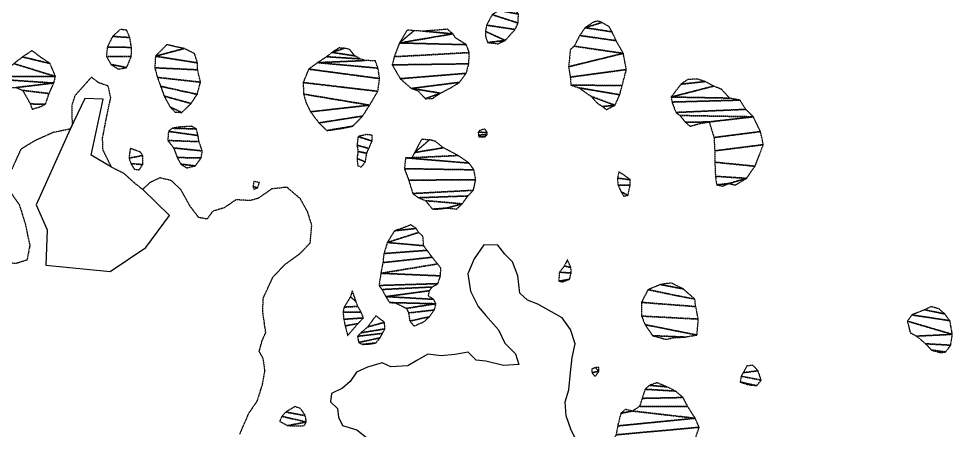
# Model space of a CAD drawing. Header units: metres. Extents: x 615331 to 657292, y 1301217 to 1321009.
# Drawn here: x 634176 to 635404, y 1319182 to 1319724 of the extents above; entities that cross this region are included whole.
import ezdxf

# ---------------------------------------------------------------- set-up
doc = ezdxf.new("R2010")
doc.units = ezdxf.units.M
doc.linetypes.add('HIDDEN', pattern=[0.375, 0.25, -0.125])
doc.layers.add('2', color=1, linetype='Continuous')
doc.layers.add('3', color=7, linetype='Continuous')

msp = doc.modelspace()

# ---------------------------------------------------------------- linework, layer by layer
at = {"layer": '2', "color": 1, "linetype": 'Continuous'}
for points in [[(634262.43823, 1319618.98008), (634243.34123, 1319578.61408), (634198.50823, 1319478.74908), (634213.10823, 1319445.88408), (634211.35123, 1319399.61808), (634296.02623, 1319391.43908), (634342.91023, 1319422.97508), (634373.92923, 1319464.74708), (634338.73723, 1319499.15608)], [(634297.76323, 1319528.41708), (634271.16423, 1319544.37508), (634286.83623, 1319617.73408), (634262.43823, 1319618.98008)], [(634909.17423, 1319170.01608), (634902.68023, 1319182.64708), (634895.85923, 1319201.62608), (634894.88823, 1319219.91008), (634899.53423, 1319235.71708), (634901.56123, 1319258.35508), (634904.12823, 1319278.20408), (634907.73123, 1319296.28608), (634901.93223, 1319314.76908), (634890.58023, 1319330.13908), (634858.62223, 1319348.32308), (634845.09823, 1319353.75808), (634834.83523, 1319362.78808), (634832.28823, 1319385.62808), (634825.22223, 1319403.84208), (634815.45223, 1319414.14808), (634806.17523, 1319425.73108), (634787.62723, 1319426.28108), (634775.13823, 1319407.84308), (634766.47323, 1319388.17908), (634770.03623, 1319365.35108), (634780.42423, 1319345.39608), (634790.21423, 1319333.31108), (634806.93723, 1319314.69908), (634815.52123, 1319297.01008), (634829.39823, 1319282.94008), (634833.87823, 1319268.76108), (634813.57223, 1319267.51308), (634790.39123, 1319273.34608), (634777.67823, 1319274.47108), (634766.88723, 1319285.27408), (634749.64923, 1319282.28208), (634731.38423, 1319280.29408), (634714.08523, 1319282.63708), (634699.45123, 1319274.08508), (634687.59023, 1319267.34308), (634665.50923, 1319265.82008), (634653.76523, 1319271.02208), (634634.77923, 1319265.46808), (634620.12423, 1319258.69408), (634611.88023, 1319246.65708), (634601.56623, 1319237.90008), (634587.17123, 1319230.62108), (634586.02323, 1319219.93608), (634595.01723, 1319210.89108), (634596.41423, 1319199.72708), (634601.87223, 1319188.86308), (634620.48223, 1319182.97708), (634635.60523, 1319170.95408)]]:
    msp.add_lwpolyline(points, dxfattribs=at)
at = {"layer": '3', "color": 30, "linetype": 'HIDDEN'}
for points in [[(634297.76323, 1319528.41708), (634286.58423, 1319550.90408), (634285.89923, 1319566.39608), (634291.41223, 1319595.17208), (634296.71723, 1319619.88008), (634293.23923, 1319635.34008), (634280.74523, 1319639.51708), (634271.26423, 1319646.77708), (634249.44523, 1319622.38908), (634245.52623, 1319609.63908), (634245.82823, 1319583.21608), (634243.34123, 1319578.61408)], [(634243.34123, 1319578.61408), (634221.54623, 1319574.29908), (634196.52823, 1319563.08708), (634178.36723, 1319551.95308), (634165.73223, 1319524.11208), (634163.58023, 1319512.39908), (634164.01423, 1319496.65008), (634176.40723, 1319479.00508), (634184.05423, 1319454.44508), (634190.22623, 1319425.54808), (634186.63523, 1319406.45008), (634172.21123, 1319401.71108), (634153.14623, 1319403.01808)], [(634338.73723, 1319499.15608), (634328.48623, 1319507.17008), (634314.36923, 1319519.96808), (634297.76323, 1319528.41708)], [(634466.62123, 1319177.40708), (634478.25023, 1319204.47408), (634489.49223, 1319220.86508), (634496.35723, 1319242.54108), (634499.70323, 1319260.87508), (634497.23523, 1319276.85508), (634492.04823, 1319286.19708), (634495.95123, 1319300.21708), (634500.65223, 1319311.19708), (634496.78923, 1319338.08708), (634497.34423, 1319356.13408), (634510.23423, 1319383.97808), (634526.04523, 1319400.67508), (634545.44423, 1319414.61808), (634559.25223, 1319428.75208), (634561.27123, 1319452.15208), (634555.73423, 1319469.87508), (634546.14023, 1319487.04408), (634528.44223, 1319502.08808), (634508.40223, 1319499.82608), (634491.26923, 1319487.68708), (634480.38323, 1319484.51408), (634461.57523, 1319485.56908), (634445.94823, 1319474.97208), (634431.01323, 1319470.48208), (634423.25623, 1319460.22908), (634412.56723, 1319462.14008), (634401.22123, 1319477.00208), (634389.29123, 1319498.46408), (634376.70523, 1319510.77108), (634361.42323, 1319514.40708), (634348.28623, 1319508.15908), (634338.73723, 1319499.15608)]]:
    msp.add_lwpolyline(points, dxfattribs=at)

# ---------------------------------------------------------------- meshes
mesh = msp.add_polyface(dxfattribs=at)
corners = [(634824.92423, 1319741.02608), (634810.95523, 1319740.86608), (634833.17823, 1319729.94008), (634807.47323, 1319734.47408), (634832.80723, 1319717.99308), (634798.64523, 1319729.03708), (634828.83923, 1319709.56308), (634791.18223, 1319715.23008), (634815.79623, 1319695.18408), (634789.75223, 1319707.08308), (634792.71423, 1319692.37908), (634818.79723, 1319743.75108), (634806.19423, 1319690.75508), (634789.82423, 1319700.73108)]
mesh.append_faces([[corners[k] for k in face] for face in [(1, 0, 11), (8, 10, 12)]], dxfattribs={"vtx0": -1, "color": 30})
mesh.append_faces([[corners[k] for k in face] for face in [(0, 1, 3, 2), (2, 3, 5, 4), (4, 5, 7, 6), (6, 7, 9, 8)]], dxfattribs={"vtx0": -1, "vtx2": -1, "color": 30})
mesh.append_faces([[corners[k] for k in face] for face in [(8, 9, 13, 10)]], dxfattribs={"vtx0": -1, "vtx3": -1, "color": 30})
mesh = msp.add_polyface(dxfattribs=at)
corners = [(634943.03523, 1319718.74508), (634921.01523, 1319711.88708), (634956.38323, 1319706.44708), (634961.85023, 1319694.82108), (634913.76623, 1319701.64008), (634971.18523, 1319678.15808), (634906.56123, 1319687.58308), (634899.25023, 1319660.56508), (634975.23823, 1319656.86008), (634901.43823, 1319646.86808), (634969.63823, 1319635.70608), (634902.31923, 1319636.46008), (634966.47323, 1319623.72708), (634913.02923, 1319632.77108), (634960.28023, 1319609.93508), (634928.64923, 1319621.77008), (634944.04423, 1319608.22508), (634952.75223, 1319713.01208), (634948.91623, 1319604.21508), (634937.13723, 1319612.46508), (634901.53123, 1319683.20508), (634931.85423, 1319719.12608), (634937.67823, 1319720.71708)]
mesh.append_faces([[corners[k] for k in face] for face in [(1, 0, 22, 21), (14, 16, 18)]], dxfattribs={"vtx0": -1, "color": 30})
mesh.append_faces([[corners[k] for k in face] for face in [(0, 1, 2, 17)]], dxfattribs={"vtx0": -1, "vtx1": -1, "color": 30})
mesh.append_faces([[corners[k] for k in face] for face in [(2, 1, 4, 3), (3, 4, 6, 5), (5, 7, 9, 8), (8, 9, 11, 10), (10, 11, 13, 12), (12, 13, 15, 14)]], dxfattribs={"vtx0": -1, "vtx2": -1, "color": 30})
mesh.append_faces([[corners[k] for k in face] for face in [(5, 6, 20, 7), (14, 15, 19, 16)]], dxfattribs={"vtx0": -1, "vtx3": -1, "color": 30})
mesh = msp.add_polyface(dxfattribs=at)
corners = [(634321.72223, 1319698.93608), (634299.09823, 1319700.45608), (634323.90223, 1319686.00208), (634292.14723, 1319686.40108), (634323.78723, 1319673.80408), (634291.01723, 1319674.19208), (634317.60023, 1319659.50408), (634296.98023, 1319663.58808), (634317.80223, 1319708.54708), (634306.95723, 1319657.34908), (634309.40623, 1319709.72208)]
mesh.append_faces([[corners[k] for k in face] for face in [(1, 0, 8, 10), (6, 7, 9)]], dxfattribs={"vtx0": -1, "color": 30})
mesh.append_faces([[corners[k] for k in face] for face in [(0, 1, 3, 2), (2, 3, 5, 4), (4, 5, 7, 6)]], dxfattribs={"vtx0": -1, "vtx2": -1, "color": 30})
mesh = msp.add_polyface(dxfattribs=at)
corners = [(634695.50923, 1319707.78408), (634676.64223, 1319691.81408), (634746.86323, 1319703.79708), (634764.80623, 1319689.51908), (634768.48123, 1319679.14308), (634669.73723, 1319673.69408), (634767.88723, 1319664.39908), (634667.06523, 1319662.99208), (634764.47423, 1319651.90908), (634677.68723, 1319644.81808), (634755.97323, 1319640.12308), (634692.31123, 1319632.02608), (634730.48223, 1319625.85608), (634710.75423, 1319618.51608), (634707.96023, 1319707.41808), (634750.73623, 1319698.25208), (634743.61323, 1319632.61308), (634720.14823, 1319618.87708), (634700.98423, 1319628.82208), (634686.86023, 1319708.95608), (634721.41123, 1319708.33408), (634739.93623, 1319709.81608)]
mesh.append_faces([[corners[k] for k in face] for face in [(1, 0, 19), (12, 13, 17), (14, 2, 21, 20)]], dxfattribs={"vtx0": -1, "color": 30})
mesh.append_faces([[corners[k] for k in face] for face in [(2, 1, 3, 15), (10, 11, 12, 16)]], dxfattribs={"vtx0": -1, "vtx1": -1, "color": 30})
mesh.append_faces([[corners[k] for k in face] for face in [(0, 1, 2, 14)]], dxfattribs={"vtx0": -1, "vtx1": -1, "vtx2": -1, "color": 30})
mesh.append_faces([[corners[k] for k in face] for face in [(3, 1, 5, 4), (4, 5, 7, 6), (6, 7, 9, 8), (8, 9, 11, 10)]], dxfattribs={"vtx0": -1, "vtx2": -1, "color": 30})
mesh.append_faces([[corners[k] for k in face] for face in [(12, 11, 18, 13)]], dxfattribs={"vtx0": -1, "vtx3": -1, "color": 30})
mesh = msp.add_polyface(dxfattribs=at)
corners = [(634393.26123, 1319684.50808), (634355.53023, 1319674.42108), (634410.74823, 1319665.65108), (634411.10723, 1319656.50808), (634354.68823, 1319659.16608), (634414.84823, 1319640.28808), (634358.13523, 1319646.50008), (634410.46023, 1319624.23008), (634362.33223, 1319634.86008), (634402.46923, 1319612.19608), (634367.05223, 1319621.95508), (634390.15923, 1319600.36708), (634374.57923, 1319607.81108), (634370.59723, 1319689.58508), (634383.84123, 1319686.43308), (634407.05323, 1319677.80508), (634381.26123, 1319601.02708)]
mesh.append_faces([[corners[k] for k in face] for face in [(1, 0, 14, 13), (11, 12, 16)]], dxfattribs={"vtx0": -1, "color": 30})
mesh.append_faces([[corners[k] for k in face] for face in [(0, 1, 2, 15)]], dxfattribs={"vtx0": -1, "vtx1": -1, "color": 30})
mesh.append_faces([[corners[k] for k in face] for face in [(2, 1, 4, 3), (3, 4, 6, 5), (5, 6, 8, 7), (7, 8, 10, 9), (9, 10, 12, 11)]], dxfattribs={"vtx0": -1, "vtx2": -1, "color": 30})
mesh = msp.add_polyface(dxfattribs=at)
corners = [(634604.33123, 1319684.88908), (634587.88423, 1319679.36508), (634617.90723, 1319674.88008), (634625.06523, 1319670.89708), (634580.83723, 1319673.69408), (634631.69423, 1319668.68608), (634568.98723, 1319665.93608), (634648.31823, 1319658.71208), (634650.50723, 1319645.01608), (634557.14723, 1319657.41508), (634648.15923, 1319628.21808), (634549.98223, 1319639.80108), (634637.44423, 1319610.05508), (634550.41023, 1319624.56008), (634559.56623, 1319601.28708), (634628.21023, 1319595.72008), (634570.65523, 1319586.67608), (634615.15523, 1319582.35708), (634581.18423, 1319576.63308), (634644.90623, 1319668.32808), (634599.19023, 1319579.12608), (634554.10523, 1319612.40508), (634596.96023, 1319685.31308), (634611.20823, 1319683.18908)]
mesh.append_faces([[corners[k] for k in face] for face in [(1, 0, 22), (17, 18, 20)]], dxfattribs={"vtx0": -1, "color": 30})
mesh.append_faces([[corners[k] for k in face] for face in [(0, 1, 2, 23), (5, 6, 7, 19)]], dxfattribs={"vtx0": -1, "vtx1": -1, "color": 30})
mesh.append_faces([[corners[k] for k in face] for face in [(2, 1, 4, 3), (3, 4, 6, 5), (7, 6, 9, 8), (8, 9, 11, 10), (10, 11, 13, 12), (12, 14, 16, 15), (15, 16, 18, 17)]], dxfattribs={"vtx0": -1, "vtx2": -1, "color": 30})
mesh.append_faces([[corners[k] for k in face] for face in [(12, 13, 21, 14)]], dxfattribs={"vtx0": -1, "vtx3": -1, "color": 30})
mesh = msp.add_polyface(dxfattribs=at)
corners = [(634216.95723, 1319664.70608), (634180.78923, 1319673.44008), (634224.00823, 1319647.76208), (634169.20523, 1319664.66808), (634154.66723, 1319647.73108), (634221.82223, 1319639.09708), (634150.90123, 1319643.87708), (634215.62923, 1319625.30508), (634180.78323, 1319629.48108), (634210.96123, 1319611.53108), (634190.89423, 1319611.55508), (634172.35923, 1319633.19608), (634203.64623, 1319673.70108), (634204.64923, 1319608.15508), (634193.25823, 1319604.72208), (634156.61323, 1319633.01608), (634155.63323, 1319652.06208), (634193.14023, 1319681.71208)]
mesh.append_faces([[corners[k] for k in face] for face in [(1, 0, 12, 17), (9, 10, 14, 13)]], dxfattribs={"vtx0": -1, "color": 30})
mesh.append_faces([[corners[k] for k in face] for face in [(0, 1, 3, 2), (2, 4, 6, 5), (7, 8, 10, 9), (8, 7, 5, 11)]], dxfattribs={"vtx0": -1, "vtx2": -1, "color": 30})
mesh.append_faces([[corners[k] for k in face] for face in [(2, 3, 16, 4), (5, 6, 15, 11)]], dxfattribs={"vtx0": -1, "vtx3": -1, "color": 30})
mesh = msp.add_polyface(dxfattribs=at)
corners = [(635151.68523, 1319575.27908), (635090.56023, 1319567.46608), (635155.43823, 1319558.04408), (635091.52223, 1319549.94408), (635144.58623, 1319529.71508), (635091.69423, 1319534.95408), (635133.33723, 1319513.83208), (635092.41423, 1319516.41308), (635110.30223, 1319506.96208), (635094.06523, 1319505.25208), (635078.79723, 1319641.01908), (635047.08623, 1319637.60808), (635090.04223, 1319635.05008), (635034.07223, 1319620.68808), (635111.05023, 1319619.28208), (635124.79623, 1319616.64408), (635035.16323, 1319614.09408), (635132.30023, 1319604.53308), (635040.39923, 1319600.43308), (635142.31823, 1319594.73808), (635045.77923, 1319596.42908), (635084.23023, 1319587.97508), (635052.73823, 1319587.61508), (635055.65423, 1319643.55008), (635068.34423, 1319644.45708), (635100.50423, 1319630.85008), (635118.70623, 1319505.02508), (635101.95823, 1319503.56308), (635072.56723, 1319586.06308), (635059.14823, 1319582.35208)]
mesh.append_faces([[corners[k] for k in face] for face in [(8, 9, 27), (11, 10, 24, 23), (21, 22, 29, 28), (6, 8, 26)]], dxfattribs={"vtx0": -1, "color": 30})
mesh.append_faces([[corners[k] for k in face] for face in [(12, 13, 14, 25)]], dxfattribs={"vtx0": -1, "vtx1": -1, "color": 30})
mesh.append_faces([[corners[k] for k in face] for face in [(0, 1, 3, 2), (1, 0, 19, 21), (2, 3, 5, 4), (4, 5, 7, 6), (10, 11, 13, 12), (14, 13, 16, 15), (15, 16, 18, 17), (17, 18, 20, 19)]], dxfattribs={"vtx0": -1, "vtx2": -1, "color": 30})
mesh.append_faces([[corners[k] for k in face] for face in [(6, 7, 9, 8), (19, 20, 22, 21)]], dxfattribs={"vtx0": -1, "vtx2": -1, "vtx3": -1, "color": 30})
mesh = msp.add_polyface(dxfattribs=at)
corners = [(634409.45623, 1319578.73508), (634377.44123, 1319579.63908), (634411.58623, 1319570.12008), (634372.66323, 1319575.51908), (634412.94923, 1319562.00408), (634371.78323, 1319563.56608), (634417.15223, 1319549.85608), (634379.51523, 1319553.74508), (634415.73323, 1319540.69208), (634384.23223, 1319541.09408), (634407.97923, 1319530.18508), (634388.90223, 1319532.50808), (634403.06623, 1319582.21908), (634396.83323, 1319527.51708), (634388.34523, 1319581.28908)]
mesh.append_faces([[corners[k] for k in face] for face in [(1, 0, 12, 14), (10, 11, 13)]], dxfattribs={"vtx0": -1, "color": 30})
mesh.append_faces([[corners[k] for k in face] for face in [(0, 1, 3, 2), (2, 3, 5, 4), (4, 5, 7, 6), (6, 7, 9, 8), (8, 9, 11, 10)]], dxfattribs={"vtx0": -1, "vtx2": -1, "color": 30})
mesh = msp.add_polyface(dxfattribs=at)
corners = [(634792.03223, 1319574.21608), (634780.34723, 1319574.33708), (634792.06423, 1319571.42108), (634780.64423, 1319570.52808), (634789.30523, 1319568.34108), (634781.17823, 1319568.24808), (634788.93223, 1319578.75408), (634785.75023, 1319568.30008), (634782.09823, 1319576.64308)]
mesh.append_faces([[corners[k] for k in face] for face in [(1, 0, 6, 8), (4, 5, 7)]], dxfattribs={"vtx0": -1, "color": 30})
mesh.append_faces([[corners[k] for k in face] for face in [(0, 1, 3, 2), (2, 3, 5, 4)]], dxfattribs={"vtx0": -1, "vtx2": -1, "color": 30})
mesh = msp.add_polyface(dxfattribs=at)
corners = [(634640.52423, 1319562.82808), (634622.16923, 1319568.71608), (634636.31723, 1319553.12408), (634620.77623, 1319557.26608), (634633.59623, 1319546.74108), (634622.13823, 1319549.15108), (634631.69523, 1319535.28408), (634620.71923, 1319539.98708), (634633.06023, 1319571.38208), (634640.94523, 1319570.45608), (634626.43723, 1319528.61808), (634621.84523, 1319530.34408)]
mesh.append_faces([[corners[k] for k in face] for face in [(1, 0, 9, 8), (6, 7, 11, 10)]], dxfattribs={"vtx0": -1, "color": 30})
mesh.append_faces([[corners[k] for k in face] for face in [(0, 1, 3, 2), (2, 3, 5, 4), (4, 5, 7, 6)]], dxfattribs={"vtx0": -1, "vtx2": -1, "color": 30})
mesh = msp.add_polyface(dxfattribs=at)
corners = [(634716.19823, 1319564.45508), (634696.57723, 1319547.71508), (634734.35123, 1319553.99108), (634753.77223, 1319543.79508), (634692.84623, 1319540.81208), (634768.36423, 1319533.79808), (634684.71923, 1319540.71908), (634774.56123, 1319524.97508), (634683.10423, 1319526.47108), (634776.99523, 1319512.04408), (634688.86523, 1319511.29108), (634773.85323, 1319498.03308), (634694.14523, 1319493.81808), (634766.57223, 1319490.58108), (634701.82823, 1319488.31608), (634759.32323, 1319480.33408), (634711.01723, 1319484.35608), (634739.06723, 1319474.76708), (634720.03423, 1319473.27808), (634751.78323, 1319473.38708), (634725.62423, 1319473.08808), (634705.52523, 1319564.84208), (634723.84023, 1319562.51008)]
mesh.append_faces([[corners[k] for k in face] for face in [(1, 0, 21), (17, 18, 20), (15, 17, 19)]], dxfattribs={"vtx0": -1, "color": 30})
mesh.append_faces([[corners[k] for k in face] for face in [(0, 1, 2, 22)]], dxfattribs={"vtx0": -1, "vtx1": -1, "color": 30})
mesh.append_faces([[corners[k] for k in face] for face in [(2, 1, 4, 3), (3, 4, 6, 5), (5, 6, 8, 7), (7, 8, 10, 9), (9, 10, 12, 11), (11, 12, 14, 13), (13, 14, 16, 15)]], dxfattribs={"vtx0": -1, "vtx2": -1, "color": 30})
mesh.append_faces([[corners[k] for k in face] for face in [(15, 16, 18, 17)]], dxfattribs={"vtx0": -1, "vtx2": -1, "vtx3": -1, "color": 30})
mesh = msp.add_polyface(dxfattribs=at)
corners = [(634338.98823, 1319543.88008), (634320.74023, 1319540.36808), (634338.87123, 1319531.93608), (634323.36423, 1319533.02908), (634335.63423, 1319548.41608), (634334.12423, 1319525.02108), (634327.76623, 1319525.71108), (634322.37323, 1319553.09208)]
mesh.append_faces([[corners[k] for k in face] for face in [(1, 0, 4, 7), (2, 3, 6, 5)]], dxfattribs={"vtx0": -1, "color": 30})
mesh.append_faces([[corners[k] for k in face] for face in [(0, 1, 3, 2)]], dxfattribs={"vtx0": -1, "vtx2": -1, "color": 30})
mesh = msp.add_polyface(dxfattribs=at)
corners = [(634980.45223, 1319511.83008), (634963.40723, 1319514.17608), (634980.27923, 1319504.71308), (634964.27323, 1319505.03808), (634977.38223, 1319491.46708), (634968.18423, 1319496.19008), (634973.79023, 1319516.83608), (634971.80723, 1319490.38708), (634965.34623, 1319522.32908)]
mesh.append_faces([[corners[k] for k in face] for face in [(1, 0, 6, 8), (4, 5, 7)]], dxfattribs={"vtx0": -1, "color": 30})
mesh.append_faces([[corners[k] for k in face] for face in [(0, 1, 3, 2), (2, 3, 5, 4)]], dxfattribs={"vtx0": -1, "vtx2": -1, "color": 30})
mesh = msp.add_polyface(dxfattribs=at)
corners = [(634490.09623, 1319501.39508), (634483.98323, 1319502.85008), (634485.03723, 1319499.55808), (634485.17523, 1319509.72408), (634492.30323, 1319508.28108)]
mesh.append_faces([[corners[k] for k in face] for face in [(0, 1, 2), (1, 0, 4, 3)]], dxfattribs={"vtx0": -1, "color": 30})
mesh = msp.add_polyface(dxfattribs=at)
corners = [(634698.73423, 1319447.87908), (634670.06823, 1319444.75608), (634701.84323, 1319442.57908), (634660.59123, 1319429.40208), (634708.64623, 1319425.12408), (634713.03323, 1319419.07608), (634656.18523, 1319414.86808), (634719.74123, 1319410.00508), (634654.79823, 1319402.91008), (634726.70023, 1319401.19108), (634652.16423, 1319388.90408), (634730.68923, 1319385.48308), (634727.25023, 1319375.27908), (634649.80723, 1319372.86908), (634719.68023, 1319370.87308), (634653.67823, 1319367.57708), (634716.18023, 1319366.00508), (634658.61123, 1319358.23208), (634721.64423, 1319354.63308), (634724.75823, 1319348.82508), (634663.52623, 1319350.41108), (634685.96523, 1319342.79108), (634722.56623, 1319340.66908), (634688.57523, 1319336.72308), (634716.06423, 1319331.70108), (634690.22023, 1319326.06908), (634707.48823, 1319437.56108), (634731.07823, 1319395.90508), (634714.48323, 1319358.87108), (634708.52123, 1319325.00808), (634695.88323, 1319319.52708), (634671.40523, 1319349.99308), (634681.45623, 1319448.44408), (634691.56823, 1319452.62508)]
mesh.append_faces([[corners[k] for k in face] for face in [(1, 0, 33, 32), (24, 25, 30, 29)]], dxfattribs={"vtx0": -1, "color": 30})
mesh.append_faces([[corners[k] for k in face] for face in [(2, 3, 4, 26), (9, 10, 11, 27), (16, 17, 18, 28)]], dxfattribs={"vtx0": -1, "vtx1": -1, "color": 30})
mesh.append_faces([[corners[k] for k in face] for face in [(0, 1, 3, 2), (4, 3, 6, 5), (5, 6, 8, 7), (7, 8, 10, 9), (11, 10, 13, 12), (12, 13, 15, 14), (14, 15, 17, 16), (18, 17, 20, 19), (19, 21, 23, 22), (22, 23, 25, 24)]], dxfattribs={"vtx0": -1, "vtx2": -1, "color": 30})
mesh.append_faces([[corners[k] for k in face] for face in [(19, 20, 31, 21)]], dxfattribs={"vtx0": -1, "vtx3": -1, "color": 30})
mesh = msp.add_polyface(dxfattribs=at)
corners = [(634902.26723, 1319396.59208), (634893.61223, 1319398.27208), (634902.60523, 1319389.22708), (634887.09823, 1319390.32008), (634900.41223, 1319381.07108), (634886.21623, 1319378.62208), (634891.30723, 1319377.66308), (634897.57923, 1319406.70208)]
mesh.append_faces([[corners[k] for k in face] for face in [(1, 0, 7), (4, 5, 6)]], dxfattribs={"vtx0": -1, "color": 30})
mesh.append_faces([[corners[k] for k in face] for face in [(0, 1, 3, 2), (2, 3, 5, 4)]], dxfattribs={"vtx0": -1, "vtx2": -1, "color": 30})
mesh = msp.add_polyface(dxfattribs=at)
corners = [(635050.16423, 1319368.30008), (635020.12723, 1319374.05408), (635065.30523, 1319354.75108), (635003.69423, 1319367.26008), (635066.43223, 1319345.10908), (634994.99423, 1319350.64408), (635069.92223, 1319328.63208), (634995.20023, 1319332.60608), (635068.12823, 1319307.77608), (634999.90223, 1319321.22508), (635052.41123, 1319305.05508), (635009.71923, 1319306.85408), (635033.81823, 1319376.24408), (635036.92823, 1319304.11608), (635027.55423, 1319301.97608)]
mesh.append_faces([[corners[k] for k in face] for face in [(1, 0, 12), (10, 11, 14, 13)]], dxfattribs={"vtx0": -1, "color": 30})
mesh.append_faces([[corners[k] for k in face] for face in [(0, 1, 3, 2), (2, 3, 5, 4), (4, 5, 7, 6), (6, 7, 9, 8), (8, 9, 11, 10)]], dxfattribs={"vtx0": -1, "vtx2": -1, "color": 30})
mesh = msp.add_polyface(dxfattribs=at)
corners = [(634619.82923, 1319351.18208), (634612.13223, 1319357.95508), (634621.92823, 1319345.36208), (634603.90523, 1319344.39408), (634626.33523, 1319337.53508), (634602.45623, 1319337.77108), (634629.21323, 1319330.20008), (634603.32623, 1319328.37908), (634621.93223, 1319322.74708), (634605.20223, 1319319.76108), (634608.39523, 1319307.09308), (634614.66623, 1319314.02508), (634614.58123, 1319365.86008)]
mesh.append_faces([[corners[k] for k in face] for face in [(1, 0, 12), (8, 9, 10, 11)]], dxfattribs={"vtx0": -1, "color": 30})
mesh.append_faces([[corners[k] for k in face] for face in [(0, 1, 3, 2), (2, 3, 5, 4), (4, 5, 7, 6), (6, 7, 9, 8)]], dxfattribs={"vtx0": -1, "vtx2": -1, "color": 30})
mesh = msp.add_polyface(dxfattribs=at)
corners = [(635394.20323, 1319335.38908), (635367.97823, 1319340.93408), (635400.90823, 1319326.57308), (635350.78423, 1319334.13108), (635404.16223, 1319308.56908), (635345.03523, 1319325.93408), (635357.19823, 1319306.25308), (635402.03923, 1319294.31508), (635368.99723, 1319296.22408), (635395.28323, 1319285.34508), (635376.71223, 1319287.92708), (635376.31223, 1319345.09508), (635386.50623, 1319342.16208), (635388.94323, 1319284.51008), (635348.76523, 1319310.73108)]
mesh.append_faces([[corners[k] for k in face] for face in [(1, 0, 12, 11), (9, 10, 13)]], dxfattribs={"vtx0": -1, "color": 30})
mesh.append_faces([[corners[k] for k in face] for face in [(0, 1, 3, 2), (2, 3, 5, 4), (4, 6, 8, 7), (7, 8, 10, 9)]], dxfattribs={"vtx0": -1, "vtx2": -1, "color": 30})
mesh.append_faces([[corners[k] for k in face] for face in [(4, 5, 14, 6)]], dxfattribs={"vtx0": -1, "vtx3": -1, "color": 30})
mesh = msp.add_polyface(dxfattribs=at)
corners = [(634656.96523, 1319324.41908), (634634.93723, 1319318.32208), (634657.57223, 1319315.78608), (634625.88123, 1319310.59608), (634654.33723, 1319309.90508), (634621.36223, 1319305.97108), (634651.10223, 1319304.02408), (634622.97923, 1319297.85808), (634645.59023, 1319297.35408), (634628.34123, 1319295.37808), (634639.25623, 1319296.01108), (634639.43323, 1319324.98008), (634645.69223, 1319332.92908)]
mesh.append_faces([[corners[k] for k in face] for face in [(1, 0, 12, 11), (8, 9, 10)]], dxfattribs={"vtx0": -1, "color": 30})
mesh.append_faces([[corners[k] for k in face] for face in [(0, 1, 3, 2), (2, 3, 5, 4), (4, 5, 7, 6), (6, 7, 9, 8)]], dxfattribs={"vtx0": -1, "vtx2": -1, "color": 30})
mesh = msp.add_polyface(dxfattribs=at)
corners = [(634939.13623, 1319259.80108), (634934.50723, 1319264.83008), (634929.75423, 1319258.42308), (634939.07523, 1319265.13608), (634934.13223, 1319253.13708), (634929.95623, 1319262.99908)]
mesh.append_faces([[corners[k] for k in face] for face in [(1, 0, 3), (0, 2, 4)]], dxfattribs={"vtx0": -1, "color": 30})
mesh.append_faces([[corners[k] for k in face] for face in [(0, 1, 5, 2)]], dxfattribs={"vtx0": -1, "vtx3": -1, "color": 30})
mesh = msp.add_polyface(dxfattribs=at)
corners = [(635148.42323, 1319260.66908), (635128.89323, 1319258.15908), (635152.62623, 1319248.52108), (635126.15223, 1319253.55408), (635147.12323, 1319241.08908), (635124.96923, 1319245.91808), (635141.99223, 1319267.71108), (635135.68023, 1319242.22908), (635133.87123, 1319267.11008)]
mesh.append_faces([[corners[k] for k in face] for face in [(1, 0, 6, 8), (4, 5, 7)]], dxfattribs={"vtx0": -1, "color": 30})
mesh.append_faces([[corners[k] for k in face] for face in [(0, 1, 3, 2), (2, 3, 5, 4)]], dxfattribs={"vtx0": -1, "vtx2": -1, "color": 30})
mesh = msp.add_polyface(dxfattribs=at)
corners = [(634995.08223, 1319120.68708), (634968.41923, 1319120.12808), (635028.52323, 1319239.47908), (635005.64023, 1319241.50408), (635039.76123, 1319234.01708), (634999.85623, 1319236.35608), (635049.76523, 1319225.49208), (634995.92923, 1319224.36908), (635055.99623, 1319213.62108), (634992.74723, 1319213.91408), (635065.82423, 1319198.23308), (634983.42023, 1319207.70908), (634963.83123, 1319188.17408), (635071.04023, 1319186.35108), (634961.67923, 1319176.46108), (635064.41023, 1319166.45508), (634957.69423, 1319169.55508), (635069.83023, 1319158.89408), (634947.31623, 1319166.38708), (635087.66023, 1319154.52408), (634943.29823, 1319140.16908), (635091.40123, 1319138.30508), (634950.04023, 1319128.04908), (635084.48223, 1319121.45508), (635006.44423, 1319126.66108), (635076.67623, 1319115.52208), (635020.78023, 1319116.91508), (635065.91223, 1319101.67708), (635034.61923, 1319106.14808), (634967.96023, 1319204.73708), (635015.76123, 1319244.92308), (635053.04423, 1319094.16208), (635045.64723, 1319096.87208), (634981.12623, 1319119.51108), (634973.99723, 1319209.88808)]
mesh.append_faces([[corners[k] for k in face] for face in [(0, 1, 33), (3, 2, 30), (27, 28, 32, 31), (29, 11, 34)]], dxfattribs={"vtx0": -1, "color": 30})
mesh.append_faces([[corners[k] for k in face] for face in [(21, 22, 24, 23)]], dxfattribs={"vtx0": -1, "vtx1": -1, "vtx2": -1, "color": 30})
mesh.append_faces([[corners[k] for k in face] for face in [(10, 11, 29, 12)]], dxfattribs={"vtx0": -1, "vtx1": -1, "vtx3": -1, "color": 30})
mesh.append_faces([[corners[k] for k in face] for face in [(1, 0, 24, 22), (2, 3, 5, 4), (4, 5, 7, 6), (6, 7, 9, 8), (8, 9, 11, 10), (10, 12, 14, 13), (13, 14, 16, 15), (15, 16, 18, 17), (17, 18, 20, 19), (19, 20, 22, 21), (23, 24, 26, 25), (25, 26, 28, 27)]], dxfattribs={"vtx0": -1, "vtx2": -1, "color": 30})
mesh = msp.add_polyface(dxfattribs=at)
corners = [(634552.70323, 1319201.76808), (634526.99723, 1319206.30208), (634554.06923, 1319193.39808), (634521.72823, 1319200.65108), (634529.48623, 1319188.54308), (634546.50023, 1319211.09908), (634551.33023, 1319188.53908), (634542.44423, 1319188.18308), (634519.00723, 1319194.26808), (634539.10623, 1319213.55508)]
mesh.append_faces([[corners[k] for k in face] for face in [(1, 0, 5, 9), (2, 4, 7, 6)]], dxfattribs={"vtx0": -1, "color": 30})
mesh.append_faces([[corners[k] for k in face] for face in [(0, 1, 3, 2)]], dxfattribs={"vtx0": -1, "vtx2": -1, "color": 30})
mesh.append_faces([[corners[k] for k in face] for face in [(2, 3, 8, 4)]], dxfattribs={"vtx0": -1, "vtx3": -1, "color": 30})

doc.saveas('drawing.dxf')
